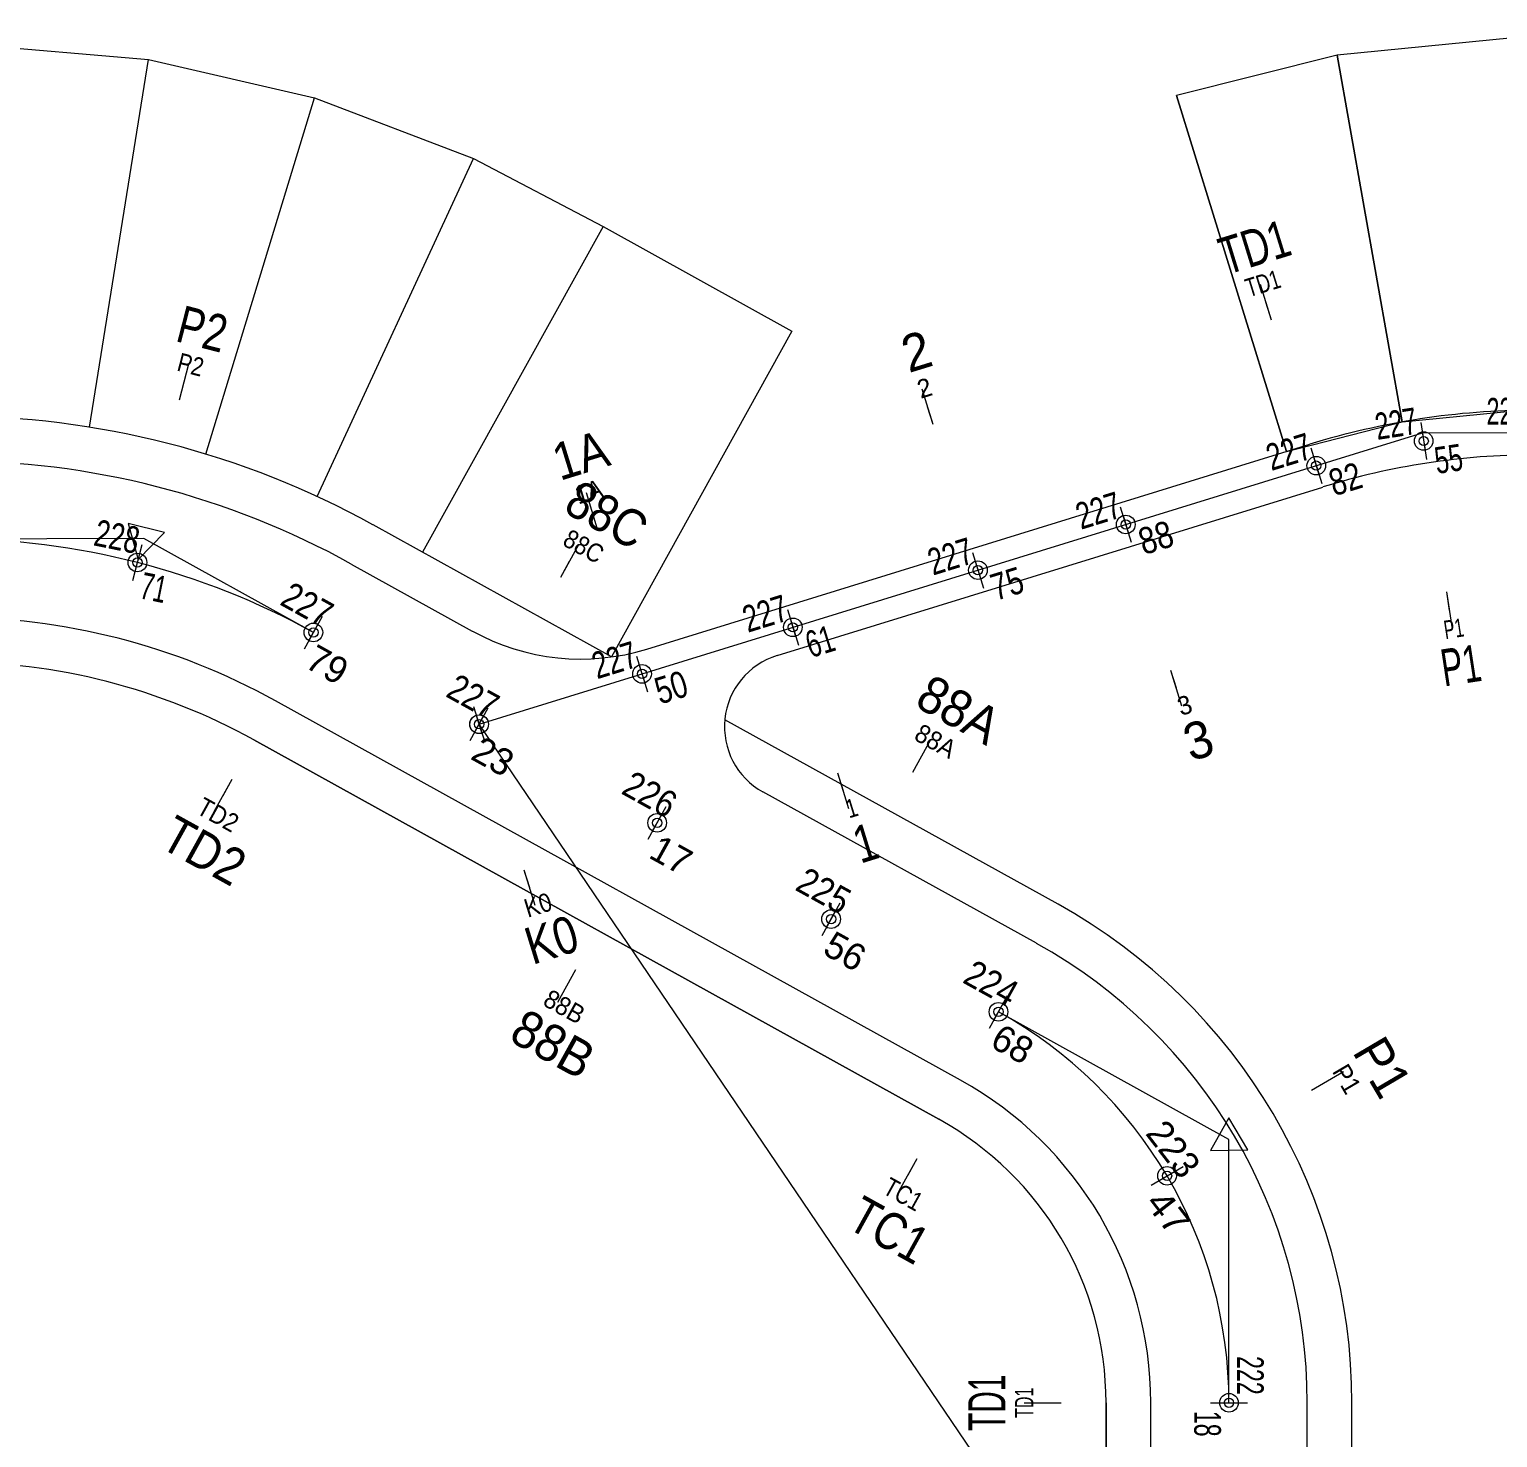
# Model space of a CAD drawing. Header units: metres. Extents: x 69935 to 70534, y 9700 to 9872.
# Drawn here: x 70199.4 to 70297.9, y 9777.1 to 9871.6 of the extents above; entities that cross this region are included whole.
import ezdxf
from ezdxf.enums import TextEntityAlignment as Align

# ---------------------------------------------------------------- set-up
doc = ezdxf.new("R2010")
doc.units = ezdxf.units.M
doc.header["$LTSCALE"] = 0.72
doc.linetypes.add('MEDIUM_DASHED', pattern=[4.5, 3, -1.5])
for name, color, linetype, lineweight in [('19', 7, 'Continuous', 13), ('2', 7, 'MEDIUM_DASHED', 13), ('23', 7, 'Continuous', 13), ('24', 7, 'Continuous', 13), ('3', 7, 'Continuous', 13), ('32', 7, 'Continuous', 13), ('38', 7, 'Continuous', 13), ('39', 7, 'Continuous', 13), ('5', 7, 'Continuous', 13), ('6', 7, 'Continuous', 13)]:
    doc.layers.add(name, color=color, linetype=linetype, lineweight=lineweight)
doc.layers.add('31', color=7, linetype='Continuous')

msp = doc.modelspace()

# ---------------------------------------------------------------- linework, layer by layer
at = {"layer": '19'}
for p, q in [((70292.72, 9845.21), (70293.09, 9842.74)), ((70285.33, 9843.52), (70286.07, 9841.13)), ((70272.55, 9839.57), (70273.28, 9837.18)), ((70206.29, 9834.61), (70206.91, 9837.03)), ((70262.63, 9836.5), (70263.37, 9834.11)), ((70217.8, 9830.03), (70219.01, 9832.22)), ((70250.21, 9832.67), (70250.95, 9830.28)), ((70240.09, 9829.54), (70240.83, 9827.15)), ((70228.92, 9823.87), (70230.13, 9826.06)), ((70229.16, 9826.16), (70229.9, 9823.77)), ((70240.87, 9817.26), (70242.08, 9819.44)), ((70252.54, 9810.79), (70253.75, 9812.98)), ((70263.77, 9804.57), (70264.98, 9806.76)), ((70274.61, 9794.02), (70276.76, 9795.29)), ((70278.59, 9779.42), (70281.09, 9779.42))]:
    msp.add_line(p, q, dxfattribs=at)
for centre in [(70292.9044, 9843.9783), (70285.6987, 9842.3238), (70272.9151, 9838.3736), (70206.6024, 9835.8215), (70262.9978, 9835.3091), (70250.5772, 9831.4711), (70218.4089, 9831.1273), (70240.4593, 9828.3446), (70229.527, 9824.9684), (70229.5292, 9824.9672), (70241.4761, 9818.3491), (70253.1453, 9811.885), (70264.3771, 9805.663), (70275.685, 9794.6537), (70279.8411, 9779.4186)]:
    msp.add_circle(centre, 0.625, dxfattribs=at)
at = {"layer": '2', "linetype": 'Continuous'}
msp.add_lwpolyline([(70236.12, 9712.39), (70279.84, 9741.91), (70279.84, 9750.72), (70229.53, 9824.97), (70292.82, 9844.52), (70443.42, 9845.11)], dxfattribs=at)
at = {"layer": '23'}
for p, q in [((70240.77, 9830.01), (70285.26, 9843.76)), ((70249.52, 9829.57), (70286.14, 9840.89)), ((70220.95, 9835.72), (70229.07, 9831.22)), ((70261.83, 9801.07), (70215.86, 9826.53)), ((70266.92, 9810.26), (70248.57, 9820.42)), ((70274.59, 9759.54), (70274.59, 9779.42)), ((70285.09, 9759.54), (70285.09, 9779.42))]:
    msp.add_line(p, q, dxfattribs=at)
for centre, radius, start, end in [((70300.4605, 9794.5516), 51.5009, 90.22359, 107.17137), ((70300.4605, 9794.5516), 48.5009, 90.22359, 107.17137), ((70194.189, 9787.4053), 55.2322, 61.01556, 90.22389), ((70194.189, 9787.4053), 44.7322, 61.01556, 90.22389), ((70236.3426, 9844.3423), 15, 241.01556, 287.17137), ((70250.9913, 9824.7958), 5, 107.17137, 241.01556), ((70249.8389, 9779.4186), 35.2522, 0, 61.01556), ((70249.8389, 9779.4186), 24.7522, 0, 61.01556)]:
    msp.add_arc(centre, radius, start, end, dxfattribs=at)
at = {"layer": '24'}
for p, q in [((70238.4, 9829.48), (70222.41, 9838.34)), ((70268.37, 9812.88), (70246.01, 9825.27)), ((70260.38, 9798.45), (70214.41, 9823.91)), ((70271.59, 9760.51), (70271.59, 9779.42)), ((70288.09, 9760.58), (70288.09, 9779.42))]:
    msp.add_line(p, q, dxfattribs=at)
for centre, radius, start, end in [((70194.189, 9787.4053), 58.2322, 61.01556, 90.22389), ((70194.189, 9787.4053), 41.7322, 61.01556, 90.22389), ((70249.8389, 9779.4186), 38.2522, 0, 61.01556), ((70249.8389, 9779.4186), 21.7522, 0, 61.01556)]:
    msp.add_arc(centre, radius, start, end, dxfattribs=at)
at = {"layer": '3'}
for p, q in [((70281.93, 9854.51), (70282.67, 9852.12)), ((70210.02, 9849.14), (70209.4, 9846.72)), ((70259.23, 9847.49), (70259.97, 9845.1)), ((70236.7, 9840.53), (70237.43, 9838.14)), ((70236.19, 9837), (70234.98, 9834.81)), ((70294.83, 9831.37), (70294.45, 9833.85)), ((70276.68, 9826.19), (70275.94, 9828.58)), ((70259.81, 9823.91), (70258.6, 9821.73)), ((70211.75, 9819.1), (70212.96, 9821.29)), ((70254.34, 9819.29), (70253.6, 9821.68)), ((70233.29, 9812.79), (70232.56, 9815.17)), ((70234.81, 9806.32), (70236.02, 9808.51)), ((70287.53, 9801.64), (70285.38, 9800.37)), ((70257.71, 9793.64), (70258.93, 9795.82)), ((70266.09, 9779.42), (70268.59, 9779.42))]:
    msp.add_line(p, q, dxfattribs=at)
at = {"layer": '32'}
for p, q in [((70203.39, 9844.91), (70207.34, 9869.59)), ((70291.46, 9845.26), (70287.09, 9869.87)), ((70211.18, 9843.1), (70218.48, 9867.02)), ((70283.71, 9843.28), (70276.33, 9867.16)), ((70218.65, 9840.25), (70229.16, 9862.93)), ((70237.84, 9858.37), (70225.73, 9836.51)), ((70250.51, 9851.35), (70238.4, 9829.48)), ((70214.41, 9823.91), (70260.38, 9798.45))]:
    msp.add_line(p, q, dxfattribs=at)
for points in [[(70443.32, 9871.61), (70307.32, 9871.08), (70298.91, 9871.04), (70287.09, 9869.87), (70276.33, 9867.16), (70283.71, 9843.28), (70291.46, 9845.26), (70299.42, 9846.04), (70307.42, 9846.08), (70443.42, 9846.61)], [(70298.91, 9871.04), (70287.09, 9869.87), (70291.46, 9845.26), (70299.42, 9846.04)], [(70287.09, 9869.87), (70276.33, 9867.16), (70283.71, 9843.28), (70291.46, 9845.26)]]:
    msp.add_lwpolyline(points, close=True, dxfattribs=at)
for points in [[(70011.32, 9869.92), (70187.32, 9870.61), (70195.32, 9870.62), (70207.34, 9869.59), (70218.48, 9867.02), (70229.16, 9862.93), (70237.84, 9858.37), (70250.51, 9851.35)], [(70271.59, 9779.42), (70271.59, 9760.51), (70263.59, 9752.49), (70015.95, 9751.83), (70007.95, 9759.81)]]:
    msp.add_lwpolyline(points, dxfattribs=at)
for centre, radius, start, end in [((70194.189, 9787.4053), 41.7322, 61.01556, 90.22389), ((70249.8389, 9779.4186), 21.7522, 0, 61.01556)]:
    msp.add_arc(centre, radius, start, end, dxfattribs=at)
at = {"layer": '38'}
for p, q in [((70282.3, 9853.31), (70282.67, 9852.12)), ((70209.71, 9847.93), (70209.4, 9846.72)), ((70259.6, 9846.3), (70259.97, 9845.1)), ((70237.06, 9839.33), (70237.43, 9838.14)), ((70235.58, 9835.9), (70234.98, 9834.81)), ((70294.64, 9832.61), (70294.45, 9833.85)), ((70276.31, 9827.39), (70275.94, 9828.58)), ((70259.2, 9822.82), (70258.6, 9821.73)), ((70212.35, 9820.19), (70212.96, 9821.29)), ((70253.97, 9820.48), (70253.6, 9821.68)), ((70232.92, 9813.98), (70232.56, 9815.17)), ((70235.42, 9807.41), (70236.02, 9808.51)), ((70286.45, 9801), (70285.38, 9800.37)), ((70258.32, 9794.73), (70258.93, 9795.82)), ((70267.34, 9779.42), (70268.59, 9779.42))]:
    msp.add_line(p, q, dxfattribs=at)
at = {"layer": '39'}
for p, q in [((70292.81, 9844.6), (70293, 9843.36)), ((70285.51, 9842.92), (70285.88, 9841.73)), ((70272.73, 9838.97), (70273.1, 9837.78)), ((70206.45, 9835.22), (70206.76, 9836.43)), ((70262.81, 9835.91), (70263.18, 9834.71)), ((70250.39, 9832.07), (70250.76, 9830.87)), ((70218.11, 9830.58), (70218.71, 9831.67)), ((70240.27, 9828.94), (70240.64, 9827.75)), ((70229.22, 9824.42), (70229.83, 9825.52)), ((70229.34, 9825.56), (70229.71, 9824.37)), ((70241.17, 9817.8), (70241.78, 9818.9)), ((70252.84, 9811.34), (70253.45, 9812.43)), ((70264.07, 9805.12), (70264.68, 9806.21)), ((70275.15, 9794.34), (70276.22, 9794.97)), ((70279.22, 9779.42), (70280.47, 9779.42))]:
    msp.add_line(p, q, dxfattribs=at)
for centre in [(70292.9044, 9843.9783), (70285.6987, 9842.3238), (70272.9151, 9838.3736), (70206.6024, 9835.8215), (70262.9978, 9835.3091), (70218.4089, 9831.1273), (70250.5772, 9831.4711), (70240.4593, 9828.3446), (70229.527, 9824.9684), (70229.5281, 9824.9678), (70241.4761, 9818.3491), (70253.1453, 9811.885), (70264.3771, 9805.663), (70275.685, 9794.6537), (70279.8411, 9779.4186)]:
    msp.add_circle(centre, 0.3125, dxfattribs=at)
at = {"layer": '5'}
for centre, radius, start, end in [((70194.189, 9787.4053), 49.9822, 61.01556, 90.22389), ((70249.8389, 9779.4186), 30.0022, 0, 61.01556)]:
    msp.add_arc(centre, radius, start, end, dxfattribs=at)
at = {"layer": '6'}
for points in [[(70206.66, 9836.03), (70208.41, 9837.83), (70205.99, 9838.45)], [(70278.59, 9796.36), (70281.1, 9796.39), (70279.83, 9798.54)]]:
    msp.add_lwpolyline(points, close=True, dxfattribs=at)
for points in [[(70218.41, 9831.13), (70207.02, 9837.44), (70193.99, 9837.39)], [(70279.84, 9779.42), (70279.84, 9797.1), (70264.38, 9805.66)]]:
    msp.add_lwpolyline(points, dxfattribs=at)

# ---------------------------------------------------------------- texts
at = {"layer": '3'}
for s, rotation, width, p in [('TD1', 17.171, 0.75, (70281.9274, 9855.8114)), ('P2', 345.62, 0.8, (70210.6508, 9850.2944)), ('1A', 17.171, 0.9, (70236.7024, 9841.8392)), ('88C', 331.016, 0.9, (70237.4967, 9837.9336)), ('P1', 8.692, 0.65, (70295.5869, 9827.6944)), ('88A', 331.016, 0.95, (70261.1167, 9824.8613)), ('TD2', 331.016, 0.9, (70210.4667, 9815.3925)), ('1', 17.171, 0.8, (70255.8124, 9815.8171)), ('K0', 17.171, 0.85, (70234.7574, 9809.3145)), ('88B', 331.016, 0.95, (70233.8867, 9802.4168)), ('P1', 300.517, 0.95, (70289.0625, 9801.3072)), ('TC1', 331.016, 0.85, (70256.4417, 9789.9194)), ('TD1', 90, 0.6, (70264.84, 9779.42))]:
    msp.add_text(s, height=2.49, rotation=rotation, dxfattribs=dict(at, width=width)).set_placement(p, align=Align.CENTER)
for s, p in [('2', (70259.2374, 9848.8042)), ('3', (70278.1524, 9822.725))]:
    msp.add_text(s, height=2.49, rotation=17.171, dxfattribs=at).set_placement(p, align=Align.CENTER)
at = {"layer": '31'}
for s, rotation, width, p in [('227', 0.224, 0.65, (70299.723, 9845.0898)), ('227', 8.692, 0.7, (70292.5595, 9844.4719)), ('227', 17.171, 0.75, (70285.5515, 9842.8459)), ('227', 17.171, 0.75, (70272.7715, 9838.8989)), ('228', 348.646, 0.75, (70206.5276, 9836.3922)), ('227', 17.171, 0.75, (70262.8415, 9835.8259)), ('227', 331.016, 0.85, (70219.0526, 9831.3834)), ('227', 17.171, 0.75, (70250.4215, 9831.9859)), ('227', 17.171, 0.75, (70240.3115, 9828.8659)), ('227', 331.029, 0.85, (70230.183, 9825.2187)), ('226', 331.016, 0.9, (70242.1326, 9818.6057)), ('225', 331.016, 0.9, (70253.7926, 9812.1368)), ('224', 331.016, 0.9, (70265.0326, 9805.9213)), ('222', 270, 0.65, (70280.38, 9779.96))]:
    msp.add_text(s, height=1.79, rotation=rotation, dxfattribs=dict(at, width=width)).set_placement(p, align=Align.RIGHT)
for s, rotation, width, p in [('55', 8.692, 0.7, (70293.79, 9841.76)), ('82', 17.171, 0.8, (70286.9, 9840.26)), ('88', 17.171, 0.85, (70274.12, 9836.31)), ('71', 348.646, 0.65, (70206.67, 9833.43)), ('75', 17.171, 0.8, (70264.2, 9833.24)), ('61', 17.171, 0.7, (70251.78, 9829.4)), ('50', 17.171, 0.8, (70241.66, 9826.28)), ('47', 307.644, 1.1, (70274.17, 9792.8)), ('18', 270, 0.65, (70277.51, 9778.88))]:
    msp.add_text(s, height=1.79, rotation=rotation, dxfattribs=dict(at, width=width)).set_placement(p)
for s, rotation, p in [('79', 331.016, (70217.75, 9828.83)), ('23', 331.029, (70228.87, 9822.67)), ('17', 331.016, (70240.82, 9816.05)), ('56', 331.016, (70252.49, 9809.59)), ('68', 331.016, (70263.72, 9803.36))]:
    msp.add_text(s, height=1.79, rotation=rotation, dxfattribs=at).set_placement(p)
msp.add_text('223', height=1.79, rotation=307.644, dxfattribs=at).set_placement((70276.6217, 9794.3232), align=Align.RIGHT)
at = {"layer": '38'}
for s, rotation, width, p in [('TD1', 17.171, 0.75, (70282.297, 9853.9651)), ('P2', 345.62, 0.85, (70210.021, 9848.5021)), ('1A', 17.171, 0.9, (70237.062, 9839.9833)), ('88C', 331.016, 0.9, (70236.2446, 9836.3661)), ('P1', 8.692, 0.65, (70295.0163, 9830.7719)), ('88A', 331.016, 0.95, (70259.8546, 9823.2927)), ('TD2', 331.016, 0.9, (70211.7096, 9818.3433)), ('1', 17.171, 0.8, (70254.702, 9818.7488)), ('K0', 17.171, 0.9, (70233.662, 9812.2433)), ('88B', 331.016, 0.95, (70234.9496, 9805.4655)), ('P1', 300.517, 0.95, (70287.2205, 9800.8348)), ('TC1', 331.016, 0.85, (70257.6846, 9792.8704)), ('TD1', 90, 0.65, (70266.72, 9779.42))]:
    msp.add_text(s, height=1.24, rotation=rotation, dxfattribs=dict(at, width=width)).set_placement(p, align=Align.CENTER)
for s, p in [('2', (70259.597, 9846.945)), ('3', (70277.052, 9825.6527))]:
    msp.add_text(s, height=1.24, rotation=17.171, dxfattribs=at).set_placement(p, align=Align.CENTER)

doc.saveas('drawing.dxf')
